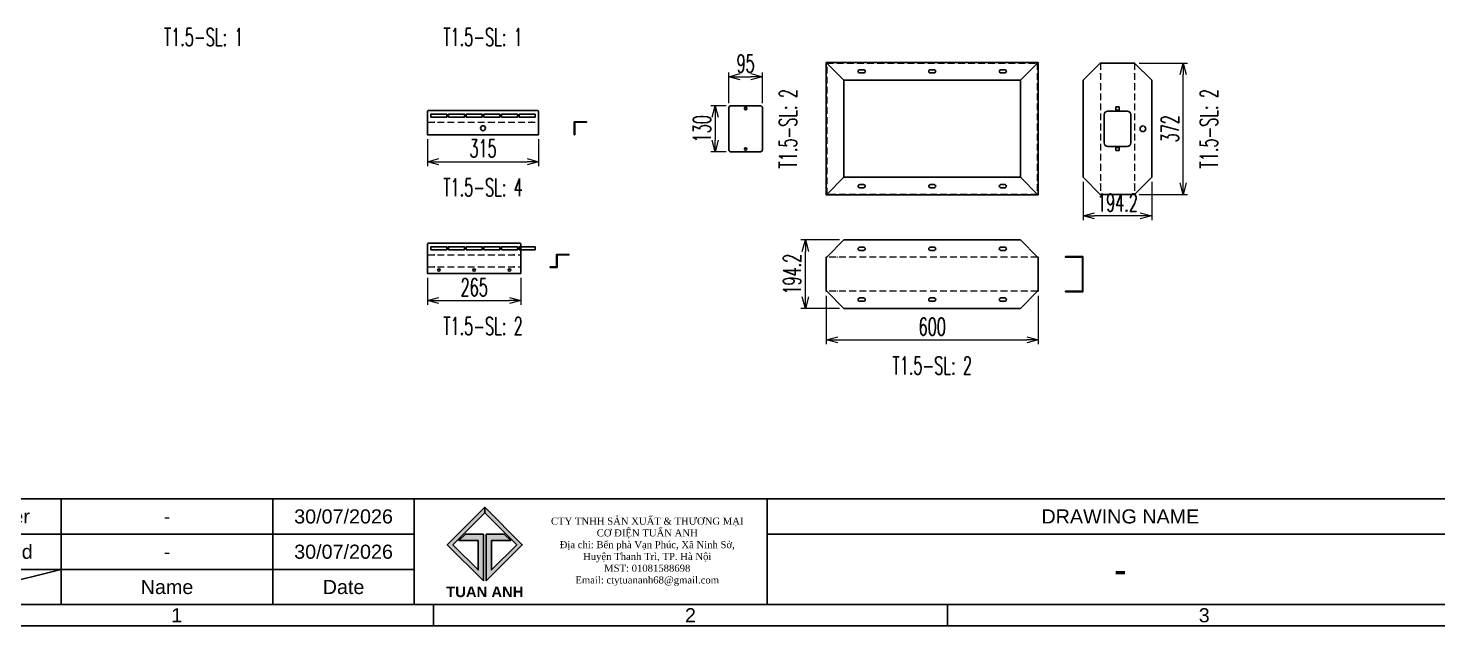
# Model space of a CAD drawing. Header units: millimetres. Extents: x 28713 to 59118, y -54378 to -19615.
# Drawn here: x 41665 to 45658, y -46563 to -44869 of the extents above; entities that cross this region are included whole.
import ezdxf
from ezdxf.enums import TextEntityAlignment as Align

# ---------------------------------------------------------------- set-up
doc = ezdxf.new("R2010")
doc.units = ezdxf.units.MM
doc.header["$LTSCALE"] = 3
doc.linetypes.add('HIDDEN', pattern=[9.525, 6.35, -3.175])
doc.layers.add('@.DM. NÉT ĐỨT', color=8, linetype='HIDDEN', lineweight=9)
for name, color, linetype in [('@.TEXT', 7, 'Continuous'), ('@.VISIBLE', 7, 'Continuous'), ('dim', 7, 'Continuous')]:
    doc.layers.add(name, color=color, linetype=linetype)
doc.styles.add('Ann_w01', font='romans.shx', dxfattribs={"width": 0.6, "bigfont": 'chineset.shx'})
doc.styles.add('Arial', font='arial.ttf')
doc.dimstyles.new('Dim 01_SC25', dxfattribs={"dimscale": 25, "dimtxt": 2, "dimasz": 1.3, "dimexe": 0.5, "dimexo": 0.5, "dimgap": 0.5, "dimtad": 1, "dimdec": 1, "dimzin": 12, "dimdsep": 46, "dimtxsty": 'Ann_w01', "dimblk": 'OPEN30', "dimcen": 1.5, "dimclrd": 6, "dimclre": 6, "dimclrt": 3, "dimadec": 1, "dimazin": 3, "dimtm": 1e-09, "dimtfac": 1, "dimtdec": 1, "dimtmove": 0, "dimatfit": 3, "dimldrblk": 'OPEN30', "dimfxl": 1, "dimtolj": 1, "dimlwd": 20, "dimlwe": 20, "dimarcsym": 0})

# ---------------------------------------------------------------- blocks, each defined once
blk = doc.blocks.new('_Open30')
at = {"color": 0, "linetype": 'ByBlock', "lineweight": -2}
for p, q in [((-1, 0.27), (0, 0)), ((0, 0), (-1, -0.27)), ((0, 0), (-1, 0))]:
    blk.add_line(p, q, dxfattribs=at)
blk = doc.blocks.new('*D188')
at = {"layer": 'Defpoints', "color": 0, "transparency": 16777216}
for p in [(42796, -45171), (43111, -45171), (43111, -45247.4)]:
    blk.add_point(p, dxfattribs=at)
at = {"layer": 'dim', "color": 6, "lineweight": 20, "transparency": 16777216}
for p, q in [((42796, -45183.5), (42796, -45259.9)), ((43111, -45183.5), (43111, -45259.9)), ((42828.5, -45247.4), (43078.5, -45247.4))]:
    blk.add_line(p, q, dxfattribs=at)
at = {"layer": 'dim', "color": 6, "lineweight": 20, "transparency": 16777216, "xscale": 32.5, "yscale": 32.5, "zscale": 32.5, "rotation": 180}
blk.add_blockref('_Open30', (42796, -45247.4), dxfattribs=at)
at = {"layer": 'dim', "color": 6, "lineweight": 20, "transparency": 16777216, "xscale": 32.5, "yscale": 32.5, "zscale": 32.5}
blk.add_blockref('_Open30', (43111, -45247.4), dxfattribs=at)
at = {"layer": 'dim', "color": 3, "transparency": 16777216, "insert": (42953.5, -45209.9), "char_height": 50, "attachment_point": 5, "style": 'Ann_w01'}
blk.add_mtext('\\A1;315', dxfattribs=at)
blk = doc.blocks.new('*D189')
at = {"layer": 'Defpoints', "color": 0, "transparency": 16777216}
for p in [(42796, -45564.3), (43061, -45564.3), (43061, -45640.7)]:
    blk.add_point(p, dxfattribs=at)
at = {"layer": 'dim', "color": 6, "lineweight": 20, "transparency": 16777216}
for p, q in [((42796, -45576.8), (42796, -45653.2)), ((43061, -45576.8), (43061, -45653.2)), ((42828.5, -45640.7), (43028.5, -45640.7))]:
    blk.add_line(p, q, dxfattribs=at)
at = {"layer": 'dim', "color": 6, "lineweight": 20, "transparency": 16777216, "xscale": 32.5, "yscale": 32.5, "zscale": 32.5, "rotation": 180}
blk.add_blockref('_Open30', (42796, -45640.7), dxfattribs=at)
at = {"layer": 'dim', "color": 6, "lineweight": 20, "transparency": 16777216, "xscale": 32.5, "yscale": 32.5, "zscale": 32.5}
blk.add_blockref('_Open30', (43061, -45640.7), dxfattribs=at)
at = {"layer": 'dim', "color": 3, "transparency": 16777216, "insert": (42928.5, -45603.2), "char_height": 50, "attachment_point": 5, "style": 'Ann_w01'}
blk.add_mtext('\\A1;265', dxfattribs=at)
blk = doc.blocks.new('*D180')
at = {"layer": 'Defpoints', "color": 0, "transparency": 16777216}
for p in [(43925.7, -45614.7), (44525.7, -45614.7), (44525.7, -45752.3)]:
    blk.add_point(p, dxfattribs=at)
at = {"layer": 'dim', "color": 6, "lineweight": 20, "transparency": 16777216}
for p, q in [((43925.7, -45627.2), (43925.7, -45764.8)), ((44525.7, -45627.2), (44525.7, -45764.8)), ((43958.2, -45752.3), (44493.2, -45752.3))]:
    blk.add_line(p, q, dxfattribs=at)
at = {"layer": 'dim', "color": 6, "lineweight": 20, "transparency": 16777216, "xscale": 32.5, "yscale": 32.5, "zscale": 32.5, "rotation": 180}
blk.add_blockref('_Open30', (43925.7, -45752.3), dxfattribs=at)
at = {"layer": 'dim', "color": 6, "lineweight": 20, "transparency": 16777216, "xscale": 32.5, "yscale": 32.5, "zscale": 32.5}
blk.add_blockref('_Open30', (44525.7, -45752.3), dxfattribs=at)
at = {"layer": 'dim', "color": 3, "transparency": 16777216, "insert": (44225.7, -45714.8), "char_height": 50, "attachment_point": 5, "style": 'Ann_w01'}
blk.add_mtext('\\A1;600', dxfattribs=at)
blk = doc.blocks.new('*D181')
at = {"layer": 'Defpoints', "color": 0, "transparency": 16777216}
for p in [(43866.4, -45469), (43975.7, -45469), (43975.7, -45663.2)]:
    blk.add_point(p, dxfattribs=at)
at = {"layer": 'dim', "color": 6, "lineweight": 20, "transparency": 16777216}
for p, q in [((43963.2, -45469), (43853.9, -45469)), ((43866.4, -45630.7), (43866.4, -45501.5)), ((43963.2, -45663.2), (43853.9, -45663.2))]:
    blk.add_line(p, q, dxfattribs=at)
at = {"layer": 'dim', "color": 6, "lineweight": 20, "transparency": 16777216, "xscale": 32.5, "yscale": 32.5, "zscale": 32.5}
for p, rotation in [((43866.4, -45469), 90), ((43866.4, -45663.2), 270)]:
    blk.add_blockref('_Open30', p, dxfattribs=dict(at, rotation=rotation))
at = {"layer": 'dim', "color": 3, "transparency": 16777216, "insert": (43828.9, -45566.1), "char_height": 50, "attachment_point": 5, "rotation": 90, "style": 'Ann_w01'}
blk.add_mtext('\\A1;194.2', dxfattribs=at)
blk = doc.blocks.new('*D182')
at = {"layer": 'Defpoints', "color": 0, "transparency": 16777216}
for p in [(44798.9, -44968.1), (44936.5, -44968.1), (44798.9, -45340.1)]:
    blk.add_point(p, dxfattribs=at)
at = {"layer": 'dim', "color": 6, "lineweight": 20, "transparency": 16777216}
for p, q in [((44811.4, -44968.1), (44949, -44968.1)), ((44936.5, -45307.6), (44936.5, -45000.6)), ((44811.4, -45340.1), (44949, -45340.1))]:
    blk.add_line(p, q, dxfattribs=at)
at = {"layer": 'dim', "color": 6, "lineweight": 20, "transparency": 16777216, "xscale": 32.5, "yscale": 32.5, "zscale": 32.5}
for p, rotation in [((44936.5, -44968.1), 90), ((44936.5, -45340.1), 270)]:
    blk.add_blockref('_Open30', p, dxfattribs=dict(at, rotation=rotation))
at = {"layer": 'dim', "color": 3, "transparency": 16777216, "insert": (44899, -45154.1), "char_height": 50, "attachment_point": 5, "rotation": 90, "style": 'Ann_w01'}
blk.add_mtext('\\A1;372', dxfattribs=at)
blk = doc.blocks.new('*D183')
at = {"layer": 'Defpoints', "color": 0, "transparency": 16777216}
for p in [(44653.2, -45291.6), (44847.4, -45291.6), (44653.2, -45400.9)]:
    blk.add_point(p, dxfattribs=at)
at = {"layer": 'dim', "color": 6, "lineweight": 20, "transparency": 16777216}
for p, q in [((44653.2, -45304.1), (44653.2, -45413.4)), ((44847.4, -45304.1), (44847.4, -45413.4)), ((44814.9, -45400.9), (44685.7, -45400.9))]:
    blk.add_line(p, q, dxfattribs=at)
at = {"layer": 'dim', "color": 6, "lineweight": 20, "transparency": 16777216, "xscale": 32.5, "yscale": 32.5, "zscale": 32.5, "rotation": 180}
blk.add_blockref('_Open30', (44653.2, -45400.9), dxfattribs=at)
at = {"layer": 'dim', "color": 6, "lineweight": 20, "transparency": 16777216, "xscale": 32.5, "yscale": 32.5, "zscale": 32.5}
blk.add_blockref('_Open30', (44847.4, -45400.9), dxfattribs=at)
at = {"layer": 'dim', "color": 3, "transparency": 16777216, "insert": (44750.3, -45363.4), "char_height": 50, "attachment_point": 5, "style": 'Ann_w01'}
blk.add_mtext('\\A1;194.2', dxfattribs=at)
blk = doc.blocks.new('*D184')
at = {"layer": 'Defpoints', "color": 0, "transparency": 16777216}
for p in [(43654.7, -45089.1), (43611.1, -45219.1), (43654.7, -45219.1)]:
    blk.add_point(p, dxfattribs=at)
at = {"layer": 'dim', "color": 6, "lineweight": 20, "transparency": 16777216}
for p, q in [((43642.2, -45089.1), (43598.6, -45089.1)), ((43611.1, -45121.6), (43611.1, -45186.6)), ((43642.2, -45219.1), (43598.6, -45219.1))]:
    blk.add_line(p, q, dxfattribs=at)
at = {"layer": 'dim', "color": 6, "lineweight": 20, "transparency": 16777216, "xscale": 32.5, "yscale": 32.5, "zscale": 32.5}
for p, rotation in [((43611.1, -45089.1), 90), ((43611.1, -45219.1), 270)]:
    blk.add_blockref('_Open30', p, dxfattribs=dict(at, rotation=rotation))
at = {"layer": 'dim', "color": 3, "transparency": 16777216, "insert": (43573.6, -45154.1), "char_height": 50, "attachment_point": 5, "rotation": 90, "style": 'Ann_w01'}
blk.add_mtext('\\A1;130', dxfattribs=at)
blk = doc.blocks.new('*D185')
at = {"layer": 'Defpoints', "color": 0, "transparency": 16777216}
for p in [(43744.7, -45006.7), (43649.7, -45094.1), (43744.7, -45094.1)]:
    blk.add_point(p, dxfattribs=at)
at = {"layer": 'dim', "color": 6, "lineweight": 20, "transparency": 16777216}
for p, q in [((43649.7, -45081.6), (43649.7, -44994.2)), ((43682.2, -45006.7), (43712.2, -45006.7)), ((43744.7, -45081.6), (43744.7, -44994.2))]:
    blk.add_line(p, q, dxfattribs=at)
at = {"layer": 'dim', "color": 6, "lineweight": 20, "transparency": 16777216, "xscale": 32.5, "yscale": 32.5, "zscale": 32.5, "rotation": 180}
blk.add_blockref('_Open30', (43649.7, -45006.7), dxfattribs=at)
at = {"layer": 'dim', "color": 6, "lineweight": 20, "transparency": 16777216, "xscale": 32.5, "yscale": 32.5, "zscale": 32.5}
blk.add_blockref('_Open30', (43744.7, -45006.7), dxfattribs=at)
at = {"layer": 'dim', "color": 3, "transparency": 16777216, "insert": (43697.2, -44969.2), "char_height": 50, "attachment_point": 5, "style": 'Ann_w01'}
blk.add_mtext('\\A1;95', dxfattribs=at)
blk = doc.blocks.new('A$C4dbb82d6')
at = {"layer": '@.VISIBLE'}
h = blk.add_hatch(color=30, dxfattribs=at)
h.dxf.hatch_style = 1
h.paths.add_polyline_path([(0.21, 4.97), (3.62, 1.56), (3.62, 5.97), (1.92, 5.97), (1.3, 5.35), (3.12, 5.35), (3.12, 2.59), (0.74, 4.97), (3.75, 7.98), (3.75, 8.51)])
h = blk.add_hatch(color=150, dxfattribs=at)
h.dxf.hatch_style = 1
h.paths.add_polyline_path([(6.76, 4.97), (4.37, 2.59), (4.37, 5.35), (6.2, 5.35), (5.58, 5.97), (3.88, 5.97), (3.88, 1.56), (7.29, 4.97), (3.75, 8.51), (3.75, 7.98)])
at = {"layer": '@.VISIBLE', "color": 30}
blk.add_lwpolyline([(3.62, 5.97), (3.62, 1.56), (0.21, 4.97), (3.75, 8.51), (3.75, 7.98), (0.74, 4.97), (3.12, 2.59), (3.12, 5.35), (1.3, 5.35), (1.92, 5.97)], close=True, dxfattribs=at)
at = {"layer": '@.VISIBLE', "color": 150}
blk.add_lwpolyline([(3.88, 5.97), (3.88, 1.56), (7.29, 4.97), (3.75, 8.51), (3.75, 7.98), (6.76, 4.97), (4.37, 2.59), (4.37, 5.35), (6.2, 5.35), (5.58, 5.97)], close=True, dxfattribs=at)
at = {"layer": '@.VISIBLE', "color": 30, "insert": (3.75, 0.51), "char_height": 1, "attachment_point": 5, "style": 'Ann_w01'}
blk.add_mtext_dynamic_manual_height_columns('{\\fArial|b1|i0|c0|p34;\\W1;TUAN ANH}', width=7.5, gutter_width=49.6, heights=[0], dxfattribs=at)
blk = doc.blocks.new('KHUNG BAN VE (Made by Tung)')
at = {"layer": '@.VISIBLE', "color": 8}
for p, q in [((23, 18), (23, 3)), ((53, 18), (53, 3)), ((73, 18), (73, 3)), ((123, 18), (123, 3)), ((3, 13), (73, 13)), ((123, 13), (294, 13)), ((3, 8), (73, 8)), ((23, 8), (3, 3)), ((75.75, 3), (75.75, 0)), ((148.5, 3), (148.5, 0))]:
    blk.add_line(p, q, dxfattribs=at)
for points in [[(0, 0), (297, 0), (297, 210), (0, 210)], [(3, 3), (294, 3), (294, 207), (3, 207)], [(3, 18), (294, 18), (294, 3), (3, 3)]]:
    blk.add_lwpolyline(points, close=True, dxfattribs=at)
at = {"xscale": 1.5, "yscale": 1.5, "zscale": 1.5}
blk.add_blockref('A$C4dbb82d6', (77.375, 4.041), dxfattribs=at)
at = {"layer": '@.TEXT', "color": 2, "style": 'Arial'}
for s, p in [('Designer', (13, 15.5)), ('DRAWING NAME', (173, 15.5)), ('Approved', (13, 10.5)), ('Name', (38, 5.5)), ('Date', (63, 5.5))]:
    blk.add_text(s, height=2, dxfattribs=at).set_placement(p, align=Align.MIDDLE_CENTER)
at = {"layer": '@.TEXT', "color": 1, "style": 'Arial'}
for s, p in [('30/07/2026', (63, 15.5)), ('30/07/2026', (63, 10.5)), ('1', (39.375, 1.5)), ('2', (112.125, 1.5)), ('3', (184.875, 1.5))]:
    blk.add_text(s, height=2, dxfattribs=at).set_placement(p, align=Align.MIDDLE_CENTER)
for tag, height, p in [('DESIGNER_NAME', 2, (38, 15.5)), ('PROJECT_CODE', 2, (258.5, 15.5)), ('SCALE', 2, (289, 15.5)), ('APPROVED_NAME', 2, (38, 10.5)), ('DRAWING_NAME', 4, (173, 8)), ('CUSTOMER_NAME', 2, (258.5, 10.5)), ('PAGE', 2, (289, 10.5)), ('TOTAL', 2, (289, 5.5))]:
    blk.add_attdef(tag, text='', height=height, dxfattribs=at).set_placement(p, align=Align.MIDDLE_CENTER)
at = {"layer": '@.VISIBLE', "color": 30, "insert": (106, 10.5), "char_height": 1, "attachment_point": 5, "style": 'Ann_w01'}
blk.add_mtext_dynamic_manual_height_columns('{\\fTimes New Roman|b0|i0|c0|p18;\\W1;CTY TNHH SẢN XUẤT & THƯƠNG MẠI CƠ ĐIỆN TUẤN ANH\\PĐịa chỉ: Bến phà Vạn Phúc, Xã Ninh Sở, Huyện Thanh Trì, TP. Hà Nội\\PMST: 01081588698\\PEmail: ctytuananh68@gmail.com}', width=28.70976, gutter_width=99.197, heights=[0], dxfattribs=at)

msp = doc.modelspace()

# ---------------------------------------------------------------- linework, layer by layer
at = {"color": 1}
for p, q in [((44701.79, -44996.73), (44701.79, -44998.73)), ((44798.79, -44996.73), (44798.79, -44998.73)), ((42814.74, -45135.44), (42816.74, -45135.44)), ((43092.16, -45135.44), (43090.16, -45135.44)), ((44701.79, -45311.43), (44701.79, -45309.43)), ((44798.79, -45311.43), (44798.79, -45309.43)), ((42814.74, -45511.48), (42816.74, -45511.48)), ((43042.16, -45511.48), (43040.16, -45511.48)), ((42814.74, -45545.68), (42816.74, -45545.68)), ((43042.16, -45545.68), (43040.16, -45545.68)), ((43955.85, -45517.6), (43957.85, -45517.6)), ((44495.55, -45517.6), (44493.55, -45517.6)), ((43955.85, -45614.6), (43957.85, -45614.6)), ((44495.55, -45614.6), (44493.55, -45614.6))]:
    msp.add_line(p, q, dxfattribs=at)
for points in [[(43925.7, -44966.58), (44525.7, -44966.58), (44525.7, -45341.58), (43925.7, -45341.58)], [(44701.69, -44968.08), (44653.19, -45016.58), (44653.19, -45291.58), (44701.69, -45340.08), (44798.89, -45340.08), (44847.39, -45291.58), (44847.39, -45016.58), (44798.89, -44968.08), (44701.69, -44968.08)], [(43975.7, -45016.58), (44475.7, -45016.58), (44475.7, -45291.58), (43975.7, -45291.58)], [(42805.95, -45121.34), (42850.95, -45121.34), (42850.95, -45112.34), (42805.95, -45112.34)], [(42855.95, -45121.34), (42900.95, -45121.34), (42900.95, -45112.34), (42855.95, -45112.34)], [(42905.95, -45121.34), (42950.95, -45121.34), (42950.95, -45112.34), (42905.95, -45112.34)], [(42955.95, -45121.34), (43000.95, -45121.34), (43000.95, -45112.34), (42955.95, -45112.34)], [(43005.95, -45121.34), (43050.95, -45121.34), (43050.95, -45112.34), (43005.95, -45112.34)], [(43055.95, -45121.34), (43100.95, -45121.34), (43100.95, -45112.34), (43055.95, -45112.34)], [(44745.79, -45092.08), (44754.79, -45092.08), (44754.79, -45101.08), (44745.79, -45101.08)], [(43246.86, -45134.04), (43211.86, -45134.04), (43211.86, -45171.04), (43213.36, -45171.04), (43213.36, -45135.54), (43246.86, -45135.54)], [(44745.79, -45216.08), (44754.79, -45216.08), (44754.79, -45207.08), (44745.79, -45207.08)], [(44524.2, -45517.5), (44475.7, -45469), (43975.7, -45469), (43927.2, -45517.5), (43925.7, -45517.5), (43925.7, -45614.7), (43927.2, -45614.7), (43975.7, -45663.2), (44475.7, -45663.2), (44524.2, -45614.7), (44525.7, -45614.7), (44525.7, -45517.5)], [(42805.95, -45497.38), (42850.95, -45497.38), (42850.95, -45488.38), (42805.95, -45488.38)], [(42855.95, -45497.38), (42900.95, -45497.38), (42900.95, -45488.38), (42855.95, -45488.38)], [(42905.95, -45497.38), (42950.95, -45497.38), (42950.95, -45488.38), (42905.95, -45488.38)], [(42955.95, -45497.38), (43000.95, -45497.38), (43000.95, -45488.38), (42955.95, -45488.38)], [(43005.95, -45497.38), (43050.95, -45497.38), (43050.95, -45488.38), (43005.95, -45488.38)], [(43055.95, -45497.38), (43100.95, -45497.38), (43100.95, -45488.38), (43055.95, -45488.38)], [(43163.36, -45547.08), (43163.36, -45511.58), (43196.86, -45511.58), (43196.86, -45510.08), (43161.86, -45510.08), (43161.86, -45545.58), (43143.36, -45545.58), (43143.36, -45547.08)], [(44602.68, -45616.1), (44652.68, -45616.1), (44652.68, -45516.1), (44602.68, -45516.1), (44602.68, -45517.6), (44651.18, -45517.6), (44651.18, -45614.6), (44602.68, -45614.6)]]:
    msp.add_lwpolyline(points, close=True)
for points in [[(43975.7, -45016.58), (43927.2, -44968.08), (43925.7, -44968.08)], [(44475.7, -45016.58), (44524.2, -44968.08), (44525.7, -44968.08)], [(43975.7, -45291.58), (43927.2, -45340.08), (43925.7, -45340.08)], [(44475.7, -45291.58), (44524.2, -45340.08), (44525.7, -45340.08)]]:
    msp.add_lwpolyline(points)
at = {"linetype": 'HIDDEN'}
msp.add_lwpolyline([(43927.2, -44968.08), (44524.2, -44968.08), (44524.2, -45340.08), (43927.2, -45340.08)], close=True, dxfattribs=at)
for points in [[(44020.2, -44986.88), (44031.2, -44986.88, -0.4142136), (44035.7, -44991.38), (44035.7, -44991.38, -0.4142136), (44031.2, -44995.88), (44020.2, -44995.88, -0.4142136), (44015.7, -44991.38), (44015.7, -44991.38, -0.4142136)], [(44220.2, -44986.88), (44231.2, -44986.88, -0.4142136), (44235.7, -44991.38), (44235.7, -44991.38, -0.4142136), (44231.2, -44995.88), (44220.2, -44995.88, -0.4142136), (44215.7, -44991.38), (44215.7, -44991.38, -0.4142136)], [(44420.2, -44986.88), (44431.2, -44986.88, -0.4142136), (44435.7, -44991.38), (44435.7, -44991.38, -0.4142136), (44431.2, -44995.88), (44420.2, -44995.88, -0.4142136), (44415.7, -44991.38), (44415.7, -44991.38, -0.4142136)], [(43110.95, -45171.04), (43110.95, -45106.84, 0.4142136), (43105.95, -45101.84), (42800.95, -45101.84, 0.4142136), (42795.95, -45106.84), (42795.95, -45171.04)], [(43744.74, -45094.08), (43744.74, -45214.08, -0.4142136), (43739.74, -45219.08), (43654.74, -45219.08, -0.4142136), (43649.74, -45214.08), (43649.74, -45094.08, -0.4142136), (43654.74, -45089.08), (43739.74, -45089.08, -0.4142136)], [(44787.79, -45114.08), (44787.79, -45194.08, -0.4142136), (44777.79, -45204.08), (44722.79, -45204.08, -0.4142136), (44712.79, -45194.08), (44712.79, -45114.08, -0.4142136), (44722.79, -45104.08), (44777.79, -45104.08, -0.4142136)], [(44031.2, -45312.28), (44020.2, -45312.28, 0.4142136), (44015.7, -45316.78), (44015.7, -45316.78, 0.4142136), (44020.2, -45321.28), (44031.2, -45321.28, 0.4142136), (44035.7, -45316.78), (44035.7, -45316.78, 0.4142136)], [(44231.2, -45312.28), (44220.2, -45312.28, 0.4142136), (44215.7, -45316.78), (44215.7, -45316.78, 0.4142136), (44220.2, -45321.28), (44231.2, -45321.28, 0.4142136), (44235.7, -45316.78), (44235.7, -45316.78, 0.4142136)], [(44431.2, -45312.28), (44420.2, -45312.28, 0.4142136), (44415.7, -45316.78), (44415.7, -45316.78, 0.4142136), (44420.2, -45321.28), (44431.2, -45321.28, 0.4142136), (44435.7, -45316.78), (44435.7, -45316.78, 0.4142136)], [(43060.95, -45564.28), (43060.95, -45482.88, 0.4142136), (43055.95, -45477.88), (42800.95, -45477.88, 0.4142136), (42795.95, -45482.88), (42795.95, -45564.28)], [(44031.2, -45489.7), (44020.2, -45489.7, 0.4142136), (44015.7, -45494.2), (44015.7, -45494.2, 0.4142136), (44020.2, -45498.7), (44031.2, -45498.7, 0.4142136), (44035.7, -45494.2), (44035.7, -45494.2, 0.4142136)], [(44231.2, -45489.7), (44220.2, -45489.7, 0.4142136), (44215.7, -45494.2), (44215.7, -45494.2, 0.4142136), (44220.2, -45498.7), (44231.2, -45498.7, 0.4142136), (44235.7, -45494.2), (44235.7, -45494.2, 0.4142136)], [(44431.2, -45489.7), (44420.2, -45489.7, 0.4142136), (44415.7, -45494.2), (44415.7, -45494.2, 0.4142136), (44420.2, -45498.7), (44431.2, -45498.7, 0.4142136), (44435.7, -45494.2), (44435.7, -45494.2, 0.4142136)], [(44020.2, -45633.5), (44031.2, -45633.5, -0.4142136), (44035.7, -45638), (44035.7, -45638, -0.4142136), (44031.2, -45642.5), (44020.2, -45642.5, -0.4142136), (44015.7, -45638), (44015.7, -45638, -0.4142136)], [(44220.2, -45633.5), (44231.2, -45633.5, -0.4142136), (44235.7, -45638), (44235.7, -45638, -0.4142136), (44231.2, -45642.5), (44220.2, -45642.5, -0.4142136), (44215.7, -45638), (44215.7, -45638, -0.4142136)], [(44420.2, -45633.5), (44431.2, -45633.5, -0.4142136), (44435.7, -45638), (44435.7, -45638, -0.4142136), (44431.2, -45642.5), (44420.2, -45642.5, -0.4142136), (44415.7, -45638), (44415.7, -45638, -0.4142136)]]:
    msp.add_lwpolyline(points, format="xyb", close=True)
for centre, radius in [((43697.24, -45096.58), 3.5), ((42953.45, -45152.54), 7), ((44822.39, -45154.08), 8), ((43697.24, -45211.58), 3.5), ((42828.45, -45554.28), 3.5), ((42928.45, -45554.28), 3.5), ((43028.45, -45554.28), 3.5)]:
    msp.add_circle(centre, radius)
at = {"layer": '@.DM. NÉT ĐỨT', "linetype": 'HIDDEN'}
for p, q in [((42795.95, -45135.44), (43110.95, -45135.44)), ((42795.95, -45511.48), (43060.95, -45511.48)), ((42795.95, -45545.68), (43060.95, -45545.68))]:
    msp.add_line(p, q, dxfattribs=at)
for points in [[(44701.79, -44968.08), (44701.79, -45340.08)], [(44798.79, -44968.08), (44798.79, -45340.08)], [(44524.2, -45517.6), (43927.2, -45517.6)], [(44524.2, -45614.6), (43927.2, -45614.6)]]:
    msp.add_lwpolyline(points, dxfattribs=at)

# ---------------------------------------------------------------- block references
at = {"layer": '@.VISIBLE'}
ref = msp.add_blockref('KHUNG BAN VE (Made by Tung)', (41298.47, -46562.55), dxfattribs=dict(at, xscale=20, yscale=20, zscale=20))
ref.add_attrib('APPROVED_NAME', '-', dxfattribs={"layer": '@.TEXT', "color": 1, "height": 40, "style": 'Arial'}).set_placement((42058.47, -46352.55), align=Align.MIDDLE_CENTER)
ref.add_attrib('DESIGNER_NAME', '-', dxfattribs={"layer": '@.TEXT', "color": 1, "height": 40, "style": 'Arial'}).set_placement((42058.47, -46252.55), align=Align.MIDDLE_CENTER)
ref.add_attrib('DRAWING_NAME', '-', dxfattribs={"layer": '@.TEXT', "color": 1, "height": 80, "style": 'Arial'}).set_placement((44758.47, -46402.55), align=Align.MIDDLE_CENTER)

# ---------------------------------------------------------------- texts
at = {"layer": 'dim', "color": 1, "style": 'Ann_w01', "width": 0.6}
for s, p in [('T1.5-SL: 1', (42162.31, -44894.16)), ('T1.5-SL: 1', (42953.45, -44894.16)), ('T1.5-SL: 4', (42953.45, -45320.1)), ('T1.5-SL: 2', (42953.45, -45713.34)), ('T1.5-SL: 2', (44225.7, -45824.96))]:
    msp.add_text(s, height=50, dxfattribs=at).set_placement(p, align=Align.MIDDLE_CENTER)
for p in [(43817.41, -45154.08), (45009.15, -45154.08)]:
    msp.add_text('T1.5-SL: 2', height=50, rotation=90, dxfattribs=at).set_placement(p, align=Align.MIDDLE_CENTER)

# ---------------------------------------------------------------- dimensions: what is measured, and where the dimension line sits
at = {"layer": 'dim'}
for base, p1, p2, angle, picture, middle in [((43744.74, -45006.73), (43649.74, -45094.08), (43744.74, -45094.08), 180, '*D185', (43697.24, -44969.23)), ((44936.49, -44968.08), (44798.89, -45340.08), (44798.89, -44968.08), 90, '*D182', (44898.99, -45154.08)), ((43611.11, -45219.08), (43654.74, -45089.08), (43654.74, -45219.08), 90, '*D184', (43573.61, -45154.08)), ((44653.19, -45400.85), (44847.39, -45291.58), (44653.19, -45291.58), 180, '*D183', (44750.29, -45363.35)), ((43866.43, -45469), (43975.7, -45663.2), (43975.7, -45469), 90, '*D181', (43828.93, -45566.1))]:
    dim = msp.add_linear_dim(base=base, p1=p1, p2=p2, angle=angle, dimstyle='Dim 01_SC25', dxfattribs=at)
    dim.commit()
    dim.dimension.update_dxf_attribs({"geometry": picture, "text_midpoint": middle})
for base, p1, p2, picture, middle in [((43110.95, -45247.44), (42795.95, -45171.04), (43110.95, -45171.04), '*D188', (42953.45, -45209.94)), ((43060.95, -45640.67), (42795.95, -45564.28), (43060.95, -45564.28), '*D189', (42928.45, -45603.17)), ((44525.7, -45752.3), (43925.7, -45614.7), (44525.7, -45614.7), '*D180', (44225.7, -45714.8))]:
    dim = msp.add_linear_dim(base=base, p1=p1, p2=p2, dimstyle='Dim 01_SC25', dxfattribs=at)
    dim.commit()
    dim.dimension.update_dxf_attribs({"geometry": picture, "text_midpoint": middle})

doc.saveas('drawing.dxf')
